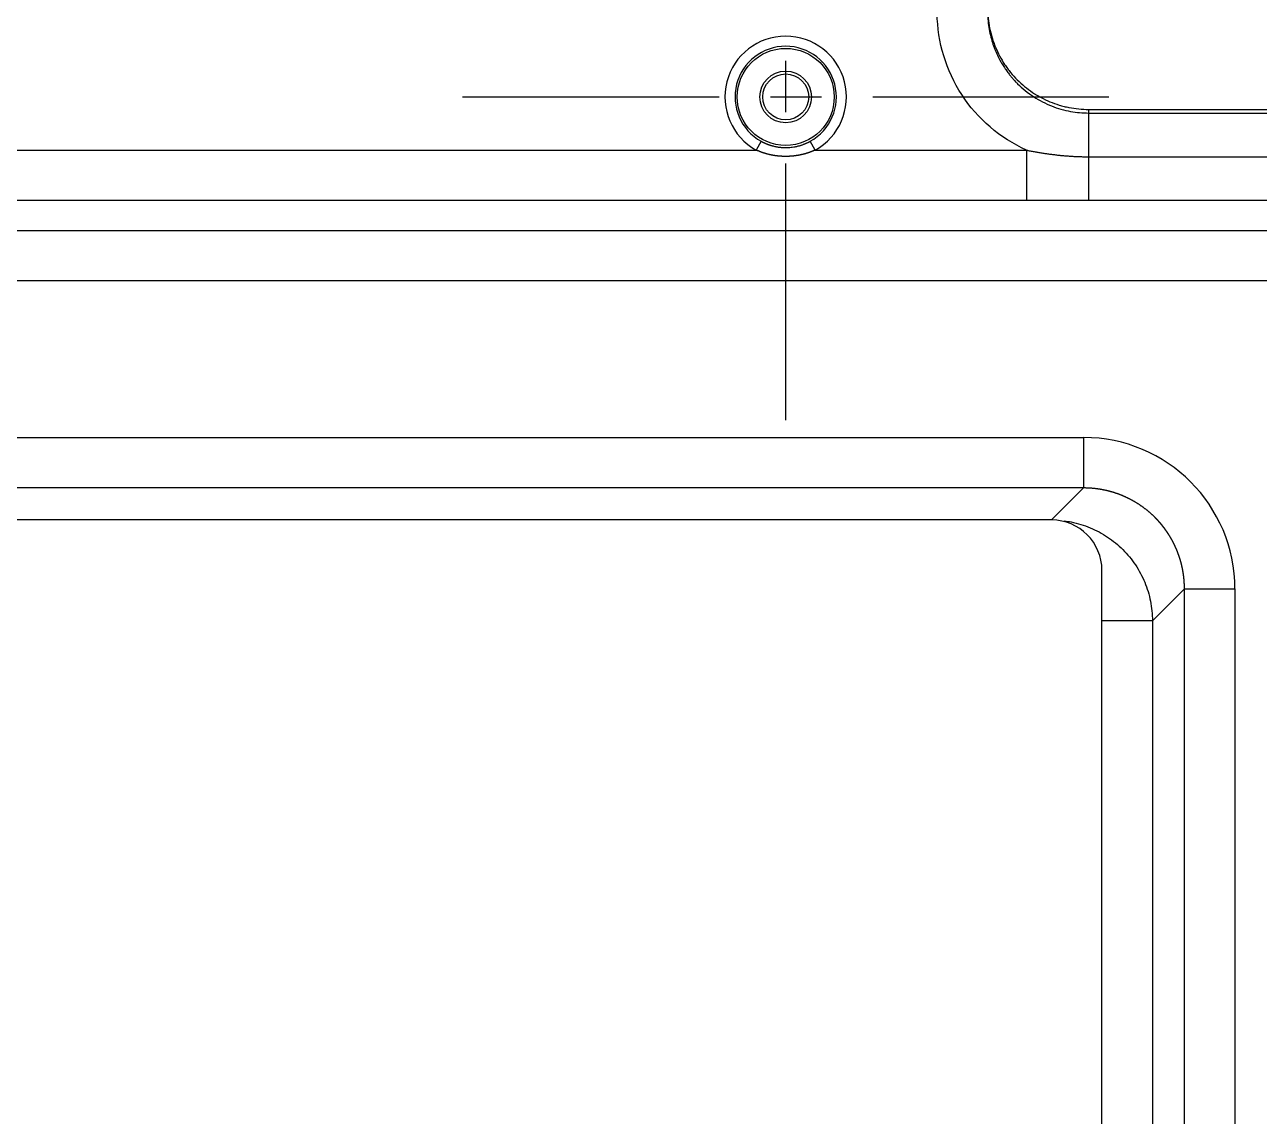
# Model space of a CAD drawing. Header units: millimetres. Extents: x 6110 to 6704, y -2661 to -1821.
# Drawn here: x 6290.37 to 6320.92, y -2176.34 to -2149.33 of the extents above; entities that cross this region are included whole.
import ezdxf

# ---------------------------------------------------------------- set-up
doc = ezdxf.new("R2010")
doc.units = ezdxf.units.MM
doc.header["$LTSCALE"] = 0.1
doc.linetypes.add('CENTERX2', pattern=[101.6, 63.5, -12.7, 12.7, -12.7])
doc.linetypes.add('HIDDEN2', pattern=[4.7625, 3.175, -1.5875])
doc.layers.add('1', color=4, linetype='HIDDEN2', lineweight=13)
doc.layers.add('DIM', color=3, linetype='Continuous', lineweight=9)
doc.layers.add('CENTER', color=1, linetype='CENTERX2')

msp = doc.modelspace()

# ---------------------------------------------------------------- hatches: boundary and pattern name
at = {"layer": 'DIM'}
h = msp.add_hatch(dxfattribs=at)
h.set_pattern_fill('ANSI31', color=2)
edge = h.paths.add_edge_path()
edge.add_line((6619.617, -2595.98), (6619.617, -1962.206))
edge.add_line((6634.617, -1966.11), (6619.617, -1966.11))
edge.add_line((6634.617, -2610.98), (6634.617, -1966.11))
edge.add_line((6634.617, -2610.98), (6184.457, -2610.98))
edge.add_line((6619.617, -2595.98), (6184.457, -2595.98))
edge.add_line((6184.457, -2610.98), (6184.457, -2595.98))

# ---------------------------------------------------------------- linework, layer by layer
at = {"layer": '1', "color": 7, "linetype": 'Continuous', "lineweight": -3}
for p, q in [((6316.701, -2151.424), (6328.05, -2151.425)), ((6316.7, -2151.512), (6328.05, -2151.513)), ((6316.7, -2152.595), (6316.7, -2151.512)), ((6308.593, -2152.211), (6308.472, -2152.43)), ((6309.929, -2152.43), (6309.808, -2152.211)), ((6257.792, -2152.43), (6308.472, -2152.43)), ((6309.929, -2152.43), (6315.158, -2152.43)), ((6315.158, -2152.43), (6315.158, -2153.678)), ((6316.7, -2152.595), (6328.151, -2152.606)), ((6316.7, -2153.677), (6316.7, -2152.595)), ((6315.158, -2153.678), (6251.107, -2153.678)), ((6327.693, -2153.677), (6316.7, -2153.677)), ((6239.313, -2154.418), (6326.951, -2154.418)), ((6326.951, -2155.667), (6239.313, -2155.667)), ((6243.193, -2159.544), (6316.574, -2159.544)), ((6316.574, -2159.544), (6316.574, -2160.793)), ((6316.574, -2160.793), (6243.193, -2160.793)), ((6315.783, -2161.584), (6316.574, -2160.793)), ((6315.781, -2161.584), (6243.986, -2161.584)), ((6317.029, -2215.946), (6317.029, -2162.832)), ((6319.07, -2163.289), (6318.277, -2164.082)), ((6319.07, -2214.575), (6319.07, -2163.289)), ((6319.07, -2163.289), (6320.319, -2163.289)), ((6320.319, -2163.289), (6320.319, -2214.548)), ((6318.277, -2164.082), (6317.029, -2164.082)), ((6318.277, -2164.082), (6318.277, -2214.573))]:
    msp.add_line(p, q, dxfattribs=at)
for radius in [1.201, 0.639, 0.569]:
    msp.add_circle((6309.201, -2151.114), radius, dxfattribs=at)
for radius in [1.504, 1.254]:
    msp.add_arc((6309.201, -2151.114), radius, 298.9552, 241.0448, dxfattribs=at)
for centre, major_axis, ratio, start_param, end_param in [((6311.7, -2151.419), (0, 9.999), 0.500087, 4.703084, 4.711968), ((6316.563, -2163.299), (-2.659, -2.659), 0.997265, 2.357564, 3.925621), ((6315.777, -2162.836), (-0.886, -0.886), 0.997265, 2.357564, 3.925621)]:
    msp.add_ellipse(centre, major_axis=major_axis, ratio=ratio, start_param=start_param, end_param=end_param, dxfattribs=at)
for points, knots in [([(6314.201, -2148.922), (6314.201, -2149.005), (6314.205, -2149.087), (6314.221, -2149.249), (6314.233, -2149.33), (6314.264, -2149.489), (6314.284, -2149.569), (6314.314, -2149.667), (6314.323, -2149.696), (6314.333, -2149.725), (6314.34, -2149.745), (6314.343, -2149.755), (6314.36, -2149.803), (6314.375, -2149.841), (6314.422, -2149.955), (6314.492, -2150.102), (6314.575, -2150.242), (6314.643, -2150.344), (6314.667, -2150.378), (6314.703, -2150.427), (6314.716, -2150.443), (6314.741, -2150.476), (6314.754, -2150.492), (6314.819, -2150.572), (6314.874, -2150.632), (6314.99, -2150.748), (6315.05, -2150.803), (6315.176, -2150.906), (6315.241, -2150.955), (6315.326, -2151.012), (6315.344, -2151.023), (6315.37, -2151.04), (6315.379, -2151.045), (6315.396, -2151.056), (6315.44, -2151.083), (6315.485, -2151.108), (6315.593, -2151.166), (6315.74, -2151.236), (6315.893, -2151.291), (6316.011, -2151.327), (6316.05, -2151.338), (6316.11, -2151.353), (6316.13, -2151.358), (6316.17, -2151.367), (6316.19, -2151.371), (6316.291, -2151.391), (6316.454, -2151.415), (6316.618, -2151.424), (6316.701, -2151.424)], [0, 0, 0, 0, 0.0625, 0.0625, 0.125, 0.125, 0.1875, 0.1875, 0.203125, 0.210938, 0.210938, 0.21875, 0.21875, 0.25, 0.25, 0.3125, 0.375, 0.375, 0.40625, 0.40625, 0.421875, 0.421875, 0.4375, 0.4375, 0.5, 0.5, 0.5625, 0.5625, 0.625, 0.625, 0.640625, 0.640625, 0.648438, 0.648438, 0.65625, 0.6875, 0.6875, 0.75, 0.8125, 0.8125, 0.84375, 0.84375, 0.859375, 0.859375, 0.875, 0.875, 0.9375, 1, 1, 1, 1]), ([(6315.158, -2152.43), (6314.512, -2152.138), (6313.945, -2151.652), (6313.171, -2150.463), (6312.957, -2149.761), (6312.95, -2149.043)], [0, 0, 0, 0, 0.5, 0.5, 1, 1, 1, 1]), ([(6314.2, -2149.032), (6314.201, -2149.103), (6314.205, -2149.173), (6314.217, -2149.31), (6314.227, -2149.377), (6314.25, -2149.508), (6314.263, -2149.572), (6314.295, -2149.694), (6314.312, -2149.753), (6314.351, -2149.866), (6314.371, -2149.92), (6314.414, -2150.023), (6314.436, -2150.072), (6314.482, -2150.164), (6314.505, -2150.208), (6314.551, -2150.289), (6314.575, -2150.328), (6314.621, -2150.399), (6314.643, -2150.432), (6314.687, -2150.493), (6314.708, -2150.521), (6314.748, -2150.573), (6314.767, -2150.596), (6314.803, -2150.639), (6314.819, -2150.658), (6314.849, -2150.692), (6314.863, -2150.707), (6314.887, -2150.733), (6314.898, -2150.744), (6314.916, -2150.762), (6314.923, -2150.769), (6314.931, -2150.778), (6314.934, -2150.781), (6314.937, -2150.784), (6314.938, -2150.785), (6314.939, -2150.785), (6314.939, -2150.786), (6314.939, -2150.786), (6314.939, -2150.786), (6314.939, -2150.786), (6314.939, -2150.786), (6315, -2150.846), (6315.064, -2150.904), (6315.197, -2151.011), (6315.266, -2151.061), (6315.409, -2151.154), (6315.482, -2151.197), (6315.631, -2151.273), (6315.707, -2151.308), (6315.86, -2151.368), (6315.937, -2151.394), (6316.092, -2151.439), (6316.17, -2151.457), (6316.324, -2151.485), (6316.401, -2151.496), (6316.552, -2151.509), (6316.627, -2151.512), (6316.7, -2151.512)], [0, 0, 0, 0, 0.000015, 0.000015, 0.000031, 0.000031, 0.000046, 0.000046, 0.000061, 0.000061, 0.000076, 0.000076, 0.000092, 0.000092, 0.000107, 0.000107, 0.000122, 0.000122, 0.000137, 0.000137, 0.000153, 0.000153, 0.000168, 0.000168, 0.000183, 0.000183, 0.000198, 0.000198, 0.000214, 0.000214, 0.000229, 0.000229, 0.000236, 0.00024, 0.000242, 0.000242, 0.000244, 0.000244, 0.000259, 0.000259, 0.000275, 0.000275, 0.12524, 0.12524, 0.250206, 0.250206, 0.375172, 0.375172, 0.500137, 0.500137, 0.625103, 0.625103, 0.750069, 0.750069, 0.875034, 0.875034, 1, 1, 1, 1]), ([(6308.593, -2152.211), (6308.596, -2152.212), (6308.601, -2152.215), (6308.609, -2152.219), (6308.616, -2152.223), (6308.625, -2152.228), (6308.633, -2152.232), (6308.642, -2152.237), (6308.651, -2152.241), (6308.661, -2152.246), (6308.671, -2152.25), (6308.681, -2152.255), (6308.691, -2152.26), (6308.702, -2152.264), (6308.713, -2152.269), (6308.725, -2152.274), (6308.736, -2152.279), (6308.748, -2152.283), (6308.761, -2152.288), (6308.774, -2152.293), (6308.787, -2152.298), (6308.8, -2152.302), (6308.814, -2152.307), (6308.828, -2152.311), (6308.843, -2152.316), (6308.857, -2152.32), (6308.873, -2152.324), (6308.898, -2152.331), (6308.932, -2152.339), (6308.974, -2152.348), (6309.013, -2152.354), (6309.051, -2152.359), (6309.086, -2152.363), (6309.118, -2152.366), (6309.148, -2152.367), (6309.175, -2152.368), (6309.208, -2152.368), (6309.249, -2152.367), (6309.304, -2152.364), (6309.367, -2152.358), (6309.438, -2152.346), (6309.497, -2152.333), (6309.541, -2152.321), (6309.569, -2152.313), (6309.595, -2152.304), (6309.62, -2152.296), (6309.644, -2152.287), (6309.666, -2152.278), (6309.688, -2152.269), (6309.708, -2152.261), (6309.727, -2152.252), (6309.745, -2152.243), (6309.763, -2152.235), (6309.779, -2152.227), (6309.793, -2152.219), (6309.803, -2152.213), (6309.808, -2152.211)], [0, 0, 0, 0, 0.006625, 0.013491, 0.0206, 0.02795, 0.035542, 0.043377, 0.051454, 0.059772, 0.068333, 0.077136, 0.086181, 0.095468, 0.104997, 0.114769, 0.124782, 0.135038, 0.145536, 0.156277, 0.167259, 0.178484, 0.189951, 0.201661, 0.213613, 0.225807, 0.238244, 0.250922, 0.286904, 0.320809, 0.352639, 0.382392, 0.410069, 0.435669, 0.459193, 0.480641, 0.500013, 0.536364, 0.579447, 0.629261, 0.685806, 0.749082, 0.772435, 0.794952, 0.816634, 0.837479, 0.85749, 0.876664, 0.895004, 0.912508, 0.929177, 0.945011, 0.96001, 0.974175, 0.987505, 1, 1, 1, 1]), ([(6309.929, -2152.43), (6309.926, -2152.431), (6309.92, -2152.434), (6309.91, -2152.438), (6309.901, -2152.442), (6309.892, -2152.446), (6309.883, -2152.45), (6309.874, -2152.454), (6309.865, -2152.458), (6309.855, -2152.461), (6309.846, -2152.465), (6309.837, -2152.469), (6309.828, -2152.472), (6309.818, -2152.476), (6309.809, -2152.479), (6309.8, -2152.483), (6309.79, -2152.486), (6309.781, -2152.49), (6309.772, -2152.493), (6309.762, -2152.496), (6309.753, -2152.499), (6309.743, -2152.502), (6309.734, -2152.505), (6309.724, -2152.508), (6309.715, -2152.511), (6309.706, -2152.514), (6309.696, -2152.517), (6309.686, -2152.52), (6309.677, -2152.522), (6309.667, -2152.525), (6309.658, -2152.528), (6309.648, -2152.53), (6309.639, -2152.533), (6309.629, -2152.535), (6309.619, -2152.537), (6309.61, -2152.54), (6309.6, -2152.542), (6309.59, -2152.544), (6309.581, -2152.546), (6309.571, -2152.548), (6309.561, -2152.551), (6309.552, -2152.552), (6309.542, -2152.554), (6309.532, -2152.556), (6309.522, -2152.558), (6309.512, -2152.56), (6309.503, -2152.562), (6309.493, -2152.563), (6309.483, -2152.565), (6309.473, -2152.566), (6309.463, -2152.568), (6309.453, -2152.569), (6309.443, -2152.571), (6309.433, -2152.572), (6309.424, -2152.573), (6309.414, -2152.574), (6309.404, -2152.575), (6309.394, -2152.577), (6309.384, -2152.578), (6309.374, -2152.579), (6309.363, -2152.579), (6309.353, -2152.58), (6309.343, -2152.581), (6309.333, -2152.582), (6309.323, -2152.583), (6309.313, -2152.583), (6309.303, -2152.584), (6309.293, -2152.584), (6309.283, -2152.585), (6309.272, -2152.585), (6309.262, -2152.586), (6309.252, -2152.586), (6309.242, -2152.586), (6309.231, -2152.586), (6309.221, -2152.586), (6309.211, -2152.587), (6309.198, -2152.587), (6309.181, -2152.587), (6309.162, -2152.586), (6309.143, -2152.586), (6309.124, -2152.585), (6309.105, -2152.584), (6309.086, -2152.583), (6309.067, -2152.582), (6309.048, -2152.58), (6309.029, -2152.579), (6309.01, -2152.577), (6308.991, -2152.575), (6308.973, -2152.573), (6308.954, -2152.57), (6308.935, -2152.567), (6308.917, -2152.565), (6308.898, -2152.562), (6308.88, -2152.558), (6308.862, -2152.555), (6308.843, -2152.551), (6308.825, -2152.548), (6308.807, -2152.543), (6308.789, -2152.539), (6308.771, -2152.535), (6308.753, -2152.53), (6308.735, -2152.525), (6308.717, -2152.52), (6308.699, -2152.515), (6308.681, -2152.51), (6308.664, -2152.504), (6308.646, -2152.498), (6308.628, -2152.492), (6308.611, -2152.486), (6308.593, -2152.48), (6308.576, -2152.473), (6308.558, -2152.466), (6308.541, -2152.46), (6308.524, -2152.452), (6308.507, -2152.445), (6308.49, -2152.437), (6308.478, -2152.432), (6308.472, -2152.43)], [0, 0, 0, 0, 0.006672, 0.013339, 0.02, 0.026656, 0.033307, 0.039953, 0.046594, 0.053232, 0.059865, 0.066495, 0.073121, 0.079743, 0.086362, 0.092979, 0.099592, 0.106204, 0.112813, 0.119419, 0.126025, 0.132628, 0.13923, 0.145831, 0.152431, 0.159031, 0.16563, 0.172229, 0.178827, 0.185426, 0.192026, 0.198626, 0.205227, 0.21183, 0.218433, 0.225039, 0.231646, 0.238255, 0.244866, 0.25148, 0.258097, 0.264717, 0.27134, 0.277966, 0.284596, 0.29123, 0.297868, 0.30451, 0.311157, 0.317808, 0.324465, 0.331126, 0.337793, 0.344466, 0.351145, 0.35783, 0.364521, 0.371218, 0.377923, 0.384634, 0.391352, 0.398078, 0.404812, 0.411553, 0.418302, 0.42506, 0.431826, 0.438601, 0.445384, 0.452177, 0.458979, 0.46579, 0.472612, 0.479443, 0.486284, 0.493136, 0.499998, 0.512851, 0.525668, 0.538451, 0.5512, 0.563916, 0.576602, 0.589259, 0.601887, 0.61449, 0.627067, 0.63962, 0.652151, 0.664661, 0.677153, 0.689626, 0.702083, 0.714524, 0.726953, 0.739369, 0.751775, 0.764172, 0.776562, 0.788945, 0.801324, 0.8137, 0.826075, 0.838449, 0.850825, 0.863204, 0.875588, 0.887977, 0.900374, 0.912781, 0.925197, 0.937626, 0.950068, 0.962525, 0.974998, 0.987489, 1, 1, 1, 1]), ([(6315.158, -2152.43), (6315.158, -2152.43), (6315.159, -2152.43), (6315.161, -2152.43), (6315.165, -2152.431), (6315.17, -2152.432), (6315.176, -2152.433), (6315.188, -2152.436), (6315.214, -2152.441), (6315.269, -2152.452), (6315.349, -2152.467), (6315.444, -2152.484), (6315.54, -2152.5), (6315.635, -2152.514), (6315.731, -2152.528), (6315.827, -2152.54), (6315.905, -2152.549), (6315.963, -2152.556), (6316.002, -2152.56), (6316.04, -2152.563), (6316.078, -2152.567), (6316.117, -2152.57), (6316.155, -2152.573), (6316.194, -2152.576), (6316.232, -2152.579), (6316.271, -2152.581), (6316.31, -2152.584), (6316.349, -2152.586), (6316.387, -2152.588), (6316.426, -2152.589), (6316.465, -2152.591), (6316.504, -2152.592), (6316.543, -2152.593), (6316.583, -2152.594), (6316.622, -2152.595), (6316.661, -2152.595), (6316.687, -2152.595), (6316.7, -2152.595)], [0, 0, 0, 0, 0.000519, 0.001997, 0.004434, 0.007828, 0.01172, 0.015662, 0.031326, 0.062642, 0.125232, 0.187361, 0.250266, 0.311818, 0.373938, 0.436644, 0.499958, 0.524748, 0.54955, 0.574367, 0.599199, 0.624048, 0.648916, 0.673805, 0.698715, 0.723649, 0.748609, 0.773596, 0.798612, 0.823659, 0.848738, 0.873852, 0.899002, 0.924189, 0.949417, 0.974687, 1, 1, 1, 1]), ([(6319.07, -2163.289), (6319.07, -2163.285), (6319.07, -2163.276), (6319.07, -2163.263), (6319.07, -2163.251), (6319.07, -2163.238), (6319.07, -2163.225), (6319.069, -2163.212), (6319.069, -2163.199), (6319.068, -2163.186), (6319.068, -2163.174), (6319.067, -2163.161), (6319.067, -2163.148), (6319.066, -2163.135), (6319.065, -2163.123), (6319.064, -2163.11), (6319.063, -2163.097), (6319.062, -2163.084), (6319.061, -2163.072), (6319.06, -2163.059), (6319.059, -2163.046), (6319.058, -2163.034), (6319.056, -2163.021), (6319.055, -2163.009), (6319.054, -2162.996), (6319.052, -2162.983), (6319.05, -2162.971), (6319.049, -2162.958), (6319.047, -2162.946), (6319.045, -2162.933), (6319.044, -2162.921), (6319.042, -2162.908), (6319.04, -2162.896), (6319.038, -2162.883), (6319.036, -2162.871), (6319.034, -2162.859), (6319.031, -2162.846), (6319.029, -2162.834), (6319.027, -2162.821), (6319.025, -2162.809), (6319.022, -2162.797), (6319.02, -2162.785), (6319.017, -2162.772), (6319.015, -2162.76), (6319.012, -2162.748), (6319.009, -2162.736), (6319.006, -2162.723), (6319.004, -2162.711), (6319.001, -2162.699), (6318.998, -2162.687), (6318.995, -2162.675), (6318.992, -2162.663), (6318.988, -2162.651), (6318.985, -2162.639), (6318.982, -2162.627), (6318.979, -2162.615), (6318.975, -2162.603), (6318.972, -2162.591), (6318.969, -2162.579), (6318.965, -2162.567), (6318.961, -2162.555), (6318.958, -2162.544), (6318.954, -2162.532), (6318.95, -2162.52), (6318.947, -2162.508), (6318.943, -2162.497), (6318.939, -2162.485), (6318.935, -2162.473), (6318.931, -2162.462), (6318.927, -2162.45), (6318.923, -2162.438), (6318.918, -2162.427), (6318.914, -2162.415), (6318.91, -2162.404), (6318.905, -2162.392), (6318.901, -2162.381), (6318.897, -2162.37), (6318.892, -2162.358), (6318.888, -2162.347), (6318.883, -2162.336), (6318.878, -2162.324), (6318.874, -2162.313), (6318.869, -2162.302), (6318.864, -2162.291), (6318.859, -2162.28), (6318.854, -2162.268), (6318.849, -2162.257), (6318.844, -2162.246), (6318.839, -2162.235), (6318.834, -2162.224), (6318.829, -2162.213), (6318.824, -2162.202), (6318.818, -2162.192), (6318.813, -2162.181), (6318.808, -2162.17), (6318.802, -2162.159), (6318.797, -2162.148), (6318.791, -2162.138), (6318.786, -2162.127), (6318.78, -2162.116), (6318.774, -2162.106), (6318.769, -2162.095), (6318.763, -2162.085), (6318.757, -2162.074), (6318.751, -2162.064), (6318.745, -2162.053), (6318.739, -2162.043), (6318.733, -2162.032), (6318.727, -2162.022), (6318.721, -2162.012), (6318.715, -2162.001), (6318.709, -2161.991), (6318.703, -2161.981), (6318.697, -2161.971), (6318.69, -2161.961), (6318.684, -2161.951), (6318.678, -2161.941), (6318.671, -2161.931), (6318.665, -2161.921), (6318.658, -2161.911), (6318.652, -2161.901), (6318.645, -2161.891), (6318.638, -2161.881), (6318.632, -2161.871), (6318.625, -2161.862), (6318.618, -2161.852), (6318.611, -2161.842), (6318.604, -2161.833), (6318.598, -2161.823), (6318.591, -2161.814), (6318.584, -2161.804), (6318.577, -2161.795), (6318.57, -2161.785), (6318.563, -2161.776), (6318.555, -2161.767), (6318.548, -2161.757), (6318.541, -2161.748), (6318.534, -2161.739), (6318.527, -2161.73), (6318.519, -2161.72), (6318.512, -2161.711), (6318.504, -2161.702), (6318.497, -2161.693), (6318.49, -2161.684), (6318.482, -2161.675), (6318.474, -2161.667), (6318.467, -2161.658), (6318.459, -2161.649), (6318.452, -2161.64), (6318.444, -2161.631), (6318.436, -2161.623), (6318.428, -2161.614), (6318.421, -2161.606), (6318.413, -2161.597), (6318.405, -2161.588), (6318.397, -2161.58), (6318.389, -2161.572), (6318.381, -2161.563), (6318.373, -2161.555), (6318.365, -2161.547), (6318.357, -2161.538), (6318.349, -2161.53), (6318.339, -2161.52), (6318.325, -2161.507), (6318.31, -2161.491), (6318.294, -2161.476), (6318.278, -2161.461), (6318.262, -2161.446), (6318.246, -2161.432), (6318.229, -2161.417), (6318.213, -2161.402), (6318.196, -2161.388), (6318.179, -2161.374), (6318.162, -2161.36), (6318.145, -2161.346), (6318.128, -2161.332), (6318.11, -2161.318), (6318.093, -2161.305), (6318.075, -2161.291), (6318.057, -2161.278), (6318.039, -2161.265), (6318.021, -2161.252), (6318.002, -2161.239), (6317.984, -2161.226), (6317.965, -2161.214), (6317.947, -2161.201), (6317.928, -2161.189), (6317.909, -2161.177), (6317.89, -2161.165), (6317.87, -2161.153), (6317.851, -2161.141), (6317.831, -2161.13), (6317.812, -2161.119), (6317.792, -2161.107), (6317.772, -2161.097), (6317.752, -2161.086), (6317.732, -2161.075), (6317.711, -2161.065), (6317.691, -2161.054), (6317.67, -2161.044), (6317.65, -2161.034), (6317.629, -2161.025), (6317.608, -2161.015), (6317.587, -2161.006), (6317.566, -2160.996), (6317.545, -2160.987), (6317.523, -2160.978), (6317.502, -2160.97), (6317.48, -2160.961), (6317.459, -2160.953), (6317.437, -2160.945), (6317.415, -2160.937), (6317.393, -2160.929), (6317.371, -2160.922), (6317.349, -2160.914), (6317.327, -2160.907), (6317.304, -2160.9), (6317.282, -2160.894), (6317.259, -2160.887), (6317.237, -2160.881), (6317.214, -2160.875), (6317.191, -2160.869), (6317.168, -2160.863), (6317.145, -2160.858), (6317.122, -2160.853), (6317.099, -2160.848), (6317.076, -2160.843), (6317.052, -2160.838), (6317.029, -2160.834), (6317.006, -2160.829), (6316.982, -2160.825), (6316.958, -2160.822), (6316.935, -2160.818), (6316.911, -2160.815), (6316.887, -2160.812), (6316.864, -2160.809), (6316.84, -2160.806), (6316.816, -2160.804), (6316.792, -2160.802), (6316.768, -2160.8), (6316.744, -2160.798), (6316.719, -2160.797), (6316.695, -2160.795), (6316.671, -2160.794), (6316.647, -2160.794), (6316.622, -2160.793), (6316.598, -2160.793), (6316.582, -2160.793), (6316.574, -2160.793)], [0, 0, 0, 0, 0.00328, 0.006559, 0.009834, 0.013108, 0.01638, 0.019649, 0.022916, 0.026181, 0.029444, 0.032704, 0.035962, 0.039218, 0.042472, 0.045724, 0.048973, 0.05222, 0.055465, 0.058708, 0.061948, 0.065187, 0.068423, 0.071656, 0.074888, 0.078118, 0.081345, 0.08457, 0.087793, 0.091013, 0.094232, 0.097448, 0.100662, 0.103874, 0.107084, 0.110291, 0.113496, 0.116699, 0.1199, 0.123099, 0.126295, 0.12949, 0.132682, 0.135871, 0.139059, 0.142245, 0.145428, 0.148609, 0.151788, 0.154965, 0.158139, 0.161311, 0.164482, 0.16765, 0.170815, 0.173979, 0.17714, 0.180299, 0.183456, 0.186611, 0.189764, 0.192914, 0.196063, 0.199209, 0.202353, 0.205495, 0.208634, 0.211771, 0.214907, 0.21804, 0.221171, 0.224299, 0.227426, 0.23055, 0.233672, 0.236792, 0.23991, 0.243026, 0.246139, 0.249251, 0.25236, 0.255467, 0.258571, 0.261674, 0.264775, 0.267873, 0.270969, 0.274063, 0.277155, 0.280244, 0.283332, 0.286417, 0.2895, 0.292581, 0.29566, 0.298737, 0.301812, 0.304884, 0.307954, 0.311022, 0.314088, 0.317152, 0.320213, 0.323273, 0.32633, 0.329385, 0.332438, 0.335489, 0.338538, 0.341585, 0.344629, 0.347671, 0.350711, 0.353749, 0.356785, 0.359819, 0.36285, 0.36588, 0.368907, 0.371932, 0.374955, 0.377976, 0.380995, 0.384011, 0.387026, 0.390038, 0.393048, 0.396056, 0.399062, 0.402066, 0.405068, 0.408067, 0.411065, 0.41406, 0.417053, 0.420044, 0.423033, 0.42602, 0.429004, 0.431987, 0.434967, 0.437946, 0.440922, 0.443896, 0.446868, 0.449837, 0.452805, 0.455771, 0.458734, 0.461695, 0.464655, 0.467612, 0.470567, 0.47352, 0.47647, 0.479419, 0.482366, 0.48531, 0.488252, 0.491193, 0.494131, 0.497067, 0.500001, 0.505559, 0.511126, 0.5167, 0.522281, 0.52787, 0.533467, 0.539071, 0.544683, 0.550302, 0.555929, 0.561564, 0.567206, 0.572856, 0.578513, 0.584178, 0.589851, 0.595532, 0.60122, 0.606915, 0.612618, 0.618329, 0.624048, 0.629774, 0.635508, 0.64125, 0.646999, 0.652756, 0.658521, 0.664294, 0.670074, 0.675862, 0.681657, 0.687461, 0.693272, 0.69909, 0.704917, 0.710751, 0.716593, 0.722443, 0.728301, 0.734166, 0.740039, 0.74592, 0.751808, 0.757705, 0.763609, 0.769521, 0.775441, 0.781368, 0.787304, 0.793247, 0.799198, 0.805157, 0.811124, 0.817098, 0.823081, 0.829071, 0.835069, 0.841075, 0.847089, 0.85311, 0.85914, 0.865177, 0.871222, 0.877275, 0.883336, 0.889405, 0.895482, 0.901567, 0.90766, 0.91376, 0.919868, 0.925985, 0.932109, 0.938241, 0.944381, 0.950529, 0.956685, 0.962849, 0.969021, 0.975201, 0.981389, 0.987585, 0.993788, 1, 1, 1, 1]), ([(6316.097, -2161.606), (6316.154, -2161.613), (6316.211, -2161.623), (6316.348, -2161.65), (6316.427, -2161.67), (6316.583, -2161.718), (6316.66, -2161.745), (6316.811, -2161.808), (6316.885, -2161.843), (6317.029, -2161.92), (6317.099, -2161.962), (6317.235, -2162.053), (6317.366, -2162.15), (6317.548, -2162.315), (6317.713, -2162.497), (6317.81, -2162.628), (6317.901, -2162.764), (6317.943, -2162.834), (6318.02, -2162.978), (6318.055, -2163.052), (6318.118, -2163.203), (6318.145, -2163.28), (6318.193, -2163.436), (6318.213, -2163.515), (6318.245, -2163.675), (6318.257, -2163.756), (6318.273, -2163.919), (6318.277, -2164), (6318.277, -2164.082)], [0, 0, 0, 0, 0.047959, 0.047959, 0.115962, 0.115962, 0.183965, 0.183965, 0.251968, 0.251968, 0.319971, 0.319971, 0.387974, 0.455977, 0.52398, 0.591982, 0.591982, 0.659985, 0.659985, 0.727988, 0.727988, 0.795991, 0.795991, 0.863994, 0.863994, 0.931997, 0.931997, 1, 1, 1, 1])]:
    msp.add_open_spline(points, degree=3, knots=knots, dxfattribs=at)
msp.add_open_spline([(6316.7, -2153.677), (6316.186, -2153.677), (6315.672, -2153.678), (6315.158, -2153.678)], degree=3, dxfattribs=at)
at = {"layer": 'CENTER'}
for p, q in [((6309.201, -2159.114), (6309.201, -2143.114)), ((6301.201, -2151.114), (6317.201, -2151.114))]:
    msp.add_line(p, q, dxfattribs=at)

doc.saveas('drawing.dxf')
